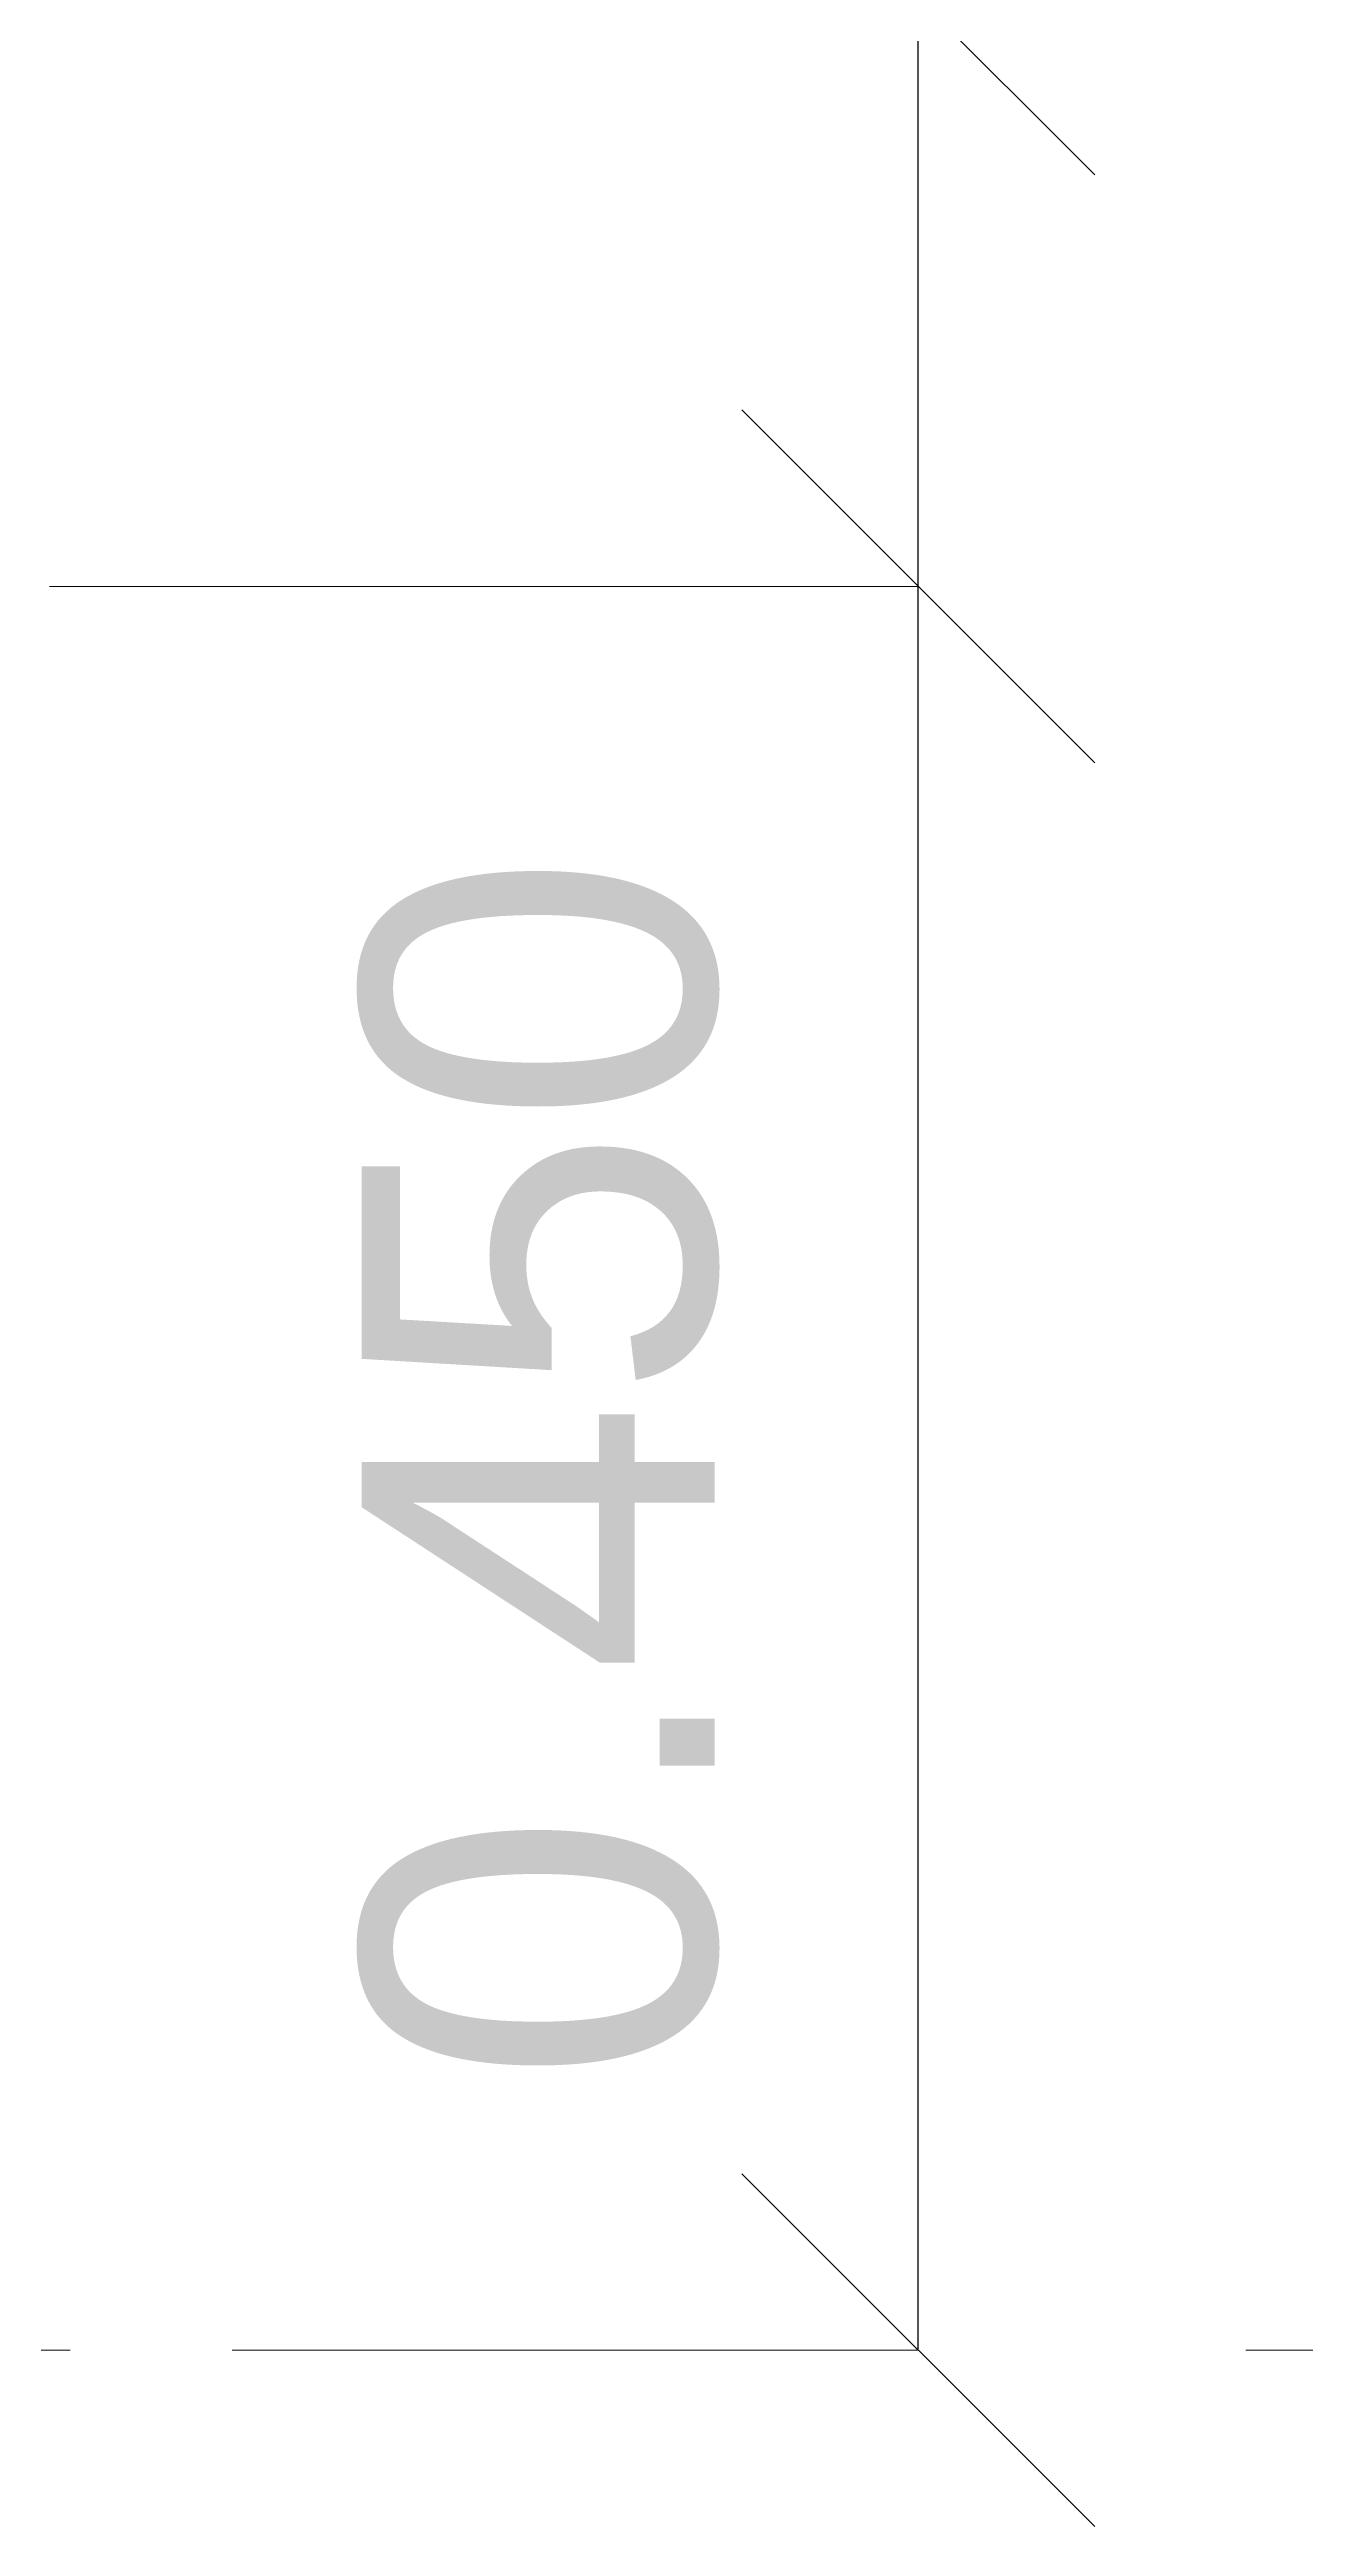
# Model space of a CAD drawing. Header units: inches. Extents: x -11.3 to 31.2, y -1.9 to 32.
# Drawn here: x 26.1 to 26.42, y 25.005 to 25.637 of the extents above; entities that cross this region are included whole.
import ezdxf

# ---------------------------------------------------------------- set-up
doc = ezdxf.new("R2010")
doc.units = ezdxf.units.IN
doc.header["$MEASUREMENT"] = 0
doc.linetypes.add('AXES-ROOF$0$CENTER2', pattern=[1.125, 0.75, -0.125, 0.125, -0.125])
doc.layers.add('1ST FLOOR$0$S-ANNO-TEXT', color=130, linetype='Continuous', lineweight=13)
doc.layers.add('AXES-ROOF$0$S-AXIS-PLAN', color=20, linetype='AXES-ROOF$0$CENTER2', lineweight=18)
doc.styles.add('1ST FLOOR$0$DMA-TXT-DIM', font='sanss___.ttf', dxfattribs={"height": 0.0018})
doc.dimstyles.new('1ST FLOOR$0$DMA-DIM', dxfattribs={"dimtxt": 0.0018, "dimasz": 0.0018, "dimexe": 0, "dimexo": 0, "dimgap": 0.001, "dimtad": 1, "dimdec": 3, "dimlfac": -1, "dimrnd": 0.001, "dimzin": 1, "dimdsep": 46, "dimtxsty": '1ST FLOOR$0$DMA-TXT-DIM', "dimblk": '1ST FLOOR$0$_Oblique', "dimcen": 0.003, "dimclrd": 256, "dimclre": 256, "dimclrt": 2, "dimadec": 3, "dimazin": 0, "dimtfac": 1, "dimtdec": 3, "dimtofl": 0, "dimtmove": 0, "dimatfit": 3, "dimfxl": 0.05, "dimtolj": 1, "dimtzin": 0, "dimlwe": -1, "dimarcsym": 0})

# ---------------------------------------------------------------- blocks, each defined once
blk = doc.blocks.new('1ST FLOOR$0$_Oblique')
at = {"color": 0, "linetype": 'ByBlock', "lineweight": -2}
blk.add_line((0.5, 0.5), (-0.5, -0.5), dxfattribs=at)
blk = doc.blocks.new('*D150')
at = {"layer": '1ST FLOOR$0$S-ANNO-TEXT', "transparency": 16777216}
for p, q in [((26.1, 25.5), (26.32168, 25.5)), ((26.14657, 25.05), (26.32168, 25.05))]:
    blk.add_line(p, q, dxfattribs=at)
at = {"layer": '1ST FLOOR$0$S-ANNO-TEXT', "lineweight": -2, "transparency": 16777216}
blk.add_line((26.32168, 25.05), (26.32168, 25.5), dxfattribs=at)
at = {"layer": 'Defpoints', "color": 0, "transparency": 16777216}
for p in [(26.1, 25.5), (26.32168, 25.5), (26.14657, 25.05)]:
    blk.add_point(p, dxfattribs=at)
at = {"layer": '1ST FLOOR$0$S-ANNO-TEXT', "lineweight": -2, "transparency": 16777216, "xscale": 0.09, "yscale": 0.09, "zscale": 0.09}
for p, rotation in [((26.32168, 25.5), 90), ((26.32168, 25.05), 270)]:
    blk.add_blockref('1ST FLOOR$0$_Oblique', p, dxfattribs=dict(at, rotation=rotation))
at = {"layer": '1ST FLOOR$0$S-ANNO-TEXT', "transparency": 16777216, "insert": (26.22532, 25.275), "char_height": 0.09, "attachment_point": 5, "rotation": 90, "style": '1ST FLOOR$0$DMA-TXT-DIM'}
blk.add_mtext('\\A1;0.450', dxfattribs=at)
blk = doc.blocks.new('*D151')
at = {"layer": '1ST FLOOR$0$S-ANNO-TEXT', "lineweight": -2, "transparency": 16777216}
for p, q in [((26.32168, 25.65), (26.32168, 26.13753)), ((26.32168, 25.5), (26.32168, 25.65))]:
    blk.add_line(p, q, dxfattribs=at)
at = {"layer": '1ST FLOOR$0$S-ANNO-TEXT', "transparency": 16777216}
blk.add_line((26.1, 25.65), (26.32168, 25.65), dxfattribs=at)
at = {"layer": 'Defpoints', "color": 0, "transparency": 16777216}
for p in [(26.1, 25.65), (26.32168, 25.65), (26.32168, 25.5)]:
    blk.add_point(p, dxfattribs=at)
at = {"layer": '1ST FLOOR$0$S-ANNO-TEXT', "lineweight": -2, "transparency": 16777216, "xscale": 0.09, "yscale": 0.09, "zscale": 0.09}
for p, rotation in [((26.32168, 25.65), 90), ((26.32168, 25.5), 270)]:
    blk.add_blockref('1ST FLOOR$0$_Oblique', p, dxfattribs=dict(at, rotation=rotation))
at = {"layer": '1ST FLOOR$0$S-ANNO-TEXT', "transparency": 16777216, "insert": (26.22532, 25.93877), "char_height": 0.09, "attachment_point": 5, "rotation": 90, "style": '1ST FLOOR$0$DMA-TXT-DIM'}
blk.add_mtext('\\A1;0.150', dxfattribs=at)

msp = doc.modelspace()

# ---------------------------------------------------------------- linework, layer by layer
at = {"layer": 'AXES-ROOF$0$S-AXIS-PLAN', "ltscale": 0.01}
msp.add_line((-2.19473, 25.05), (30.72333, 25.05), dxfattribs=at)

# ---------------------------------------------------------------- dimensions: what is measured, and where the dimension line sits
at = {"layer": '1ST FLOOR$0$S-ANNO-TEXT'}
for base, p1, p2, picture, middle in [((26.32168, 25.65), (26.32168, 25.5), (26.1, 25.65), '*D151', (26.22532, 25.93877)), ((26.32168, 25.5), (26.14657, 25.05), (26.1, 25.5), '*D150', (26.22532, 25.275))]:
    dim = msp.add_linear_dim(base=base, p1=p1, p2=p2, angle=90, dimstyle='1ST FLOOR$0$DMA-DIM', override={"dimscale": 0, "dimclrt": 256, "dimtix": 0, "dimtofl": 1, "dimtmove": 0, "dimatfit": 3}, dxfattribs=at)
    dim.commit()
    dim.dimension.update_dxf_attribs({"geometry": picture, "text_midpoint": middle})

doc.saveas('drawing.dxf')
